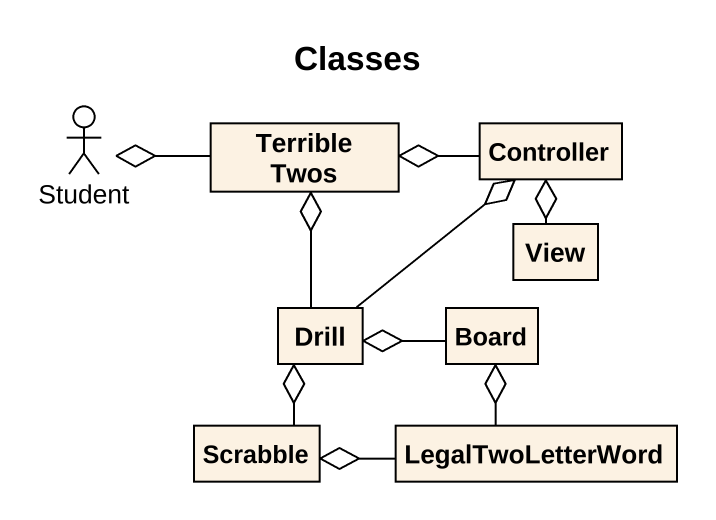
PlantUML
@startuml
title Classes
allowmixing
hide circle
hide empty members
actor Student
class "Terrible Twos" as Terrible_Twos
class Controller
class View
class Drill
class Board
class Scrabble
class LegalTwoLetterWord
Student o-right- Terrible_Twos
Terrible_Twos o-right- Controller
Terrible_Twos o-- Drill
Controller o-- View
Controller o-- Drill
Drill o-right- Board
Drill o-- Scrabble
Board o-- LegalTwoLetterWord
Scrabble o-right- LegalTwoLetterWord
@enduml
